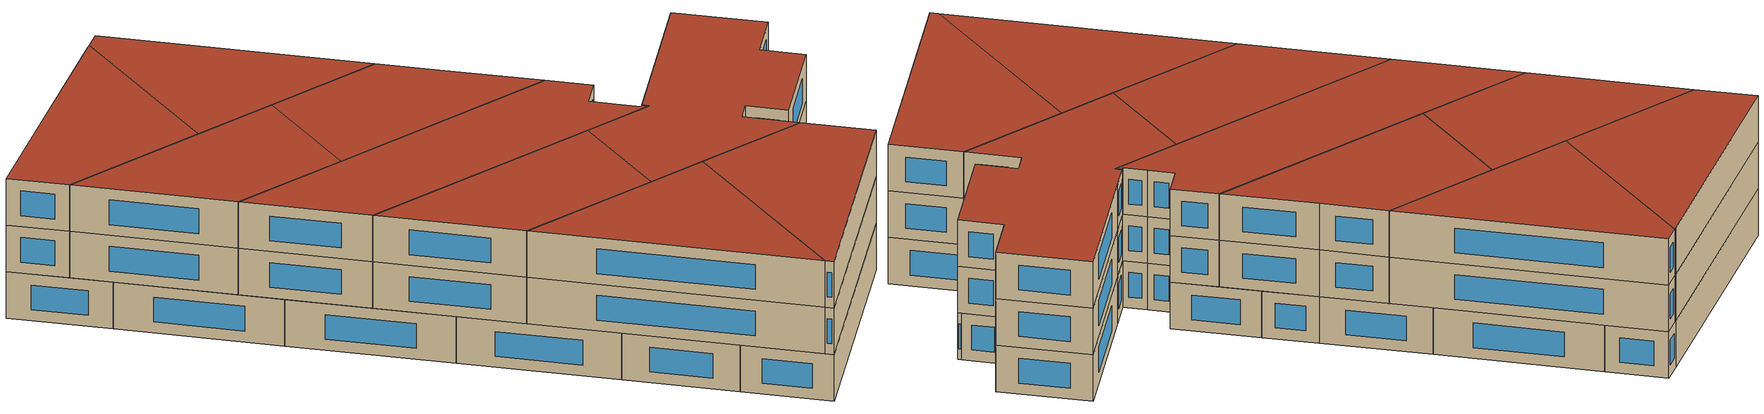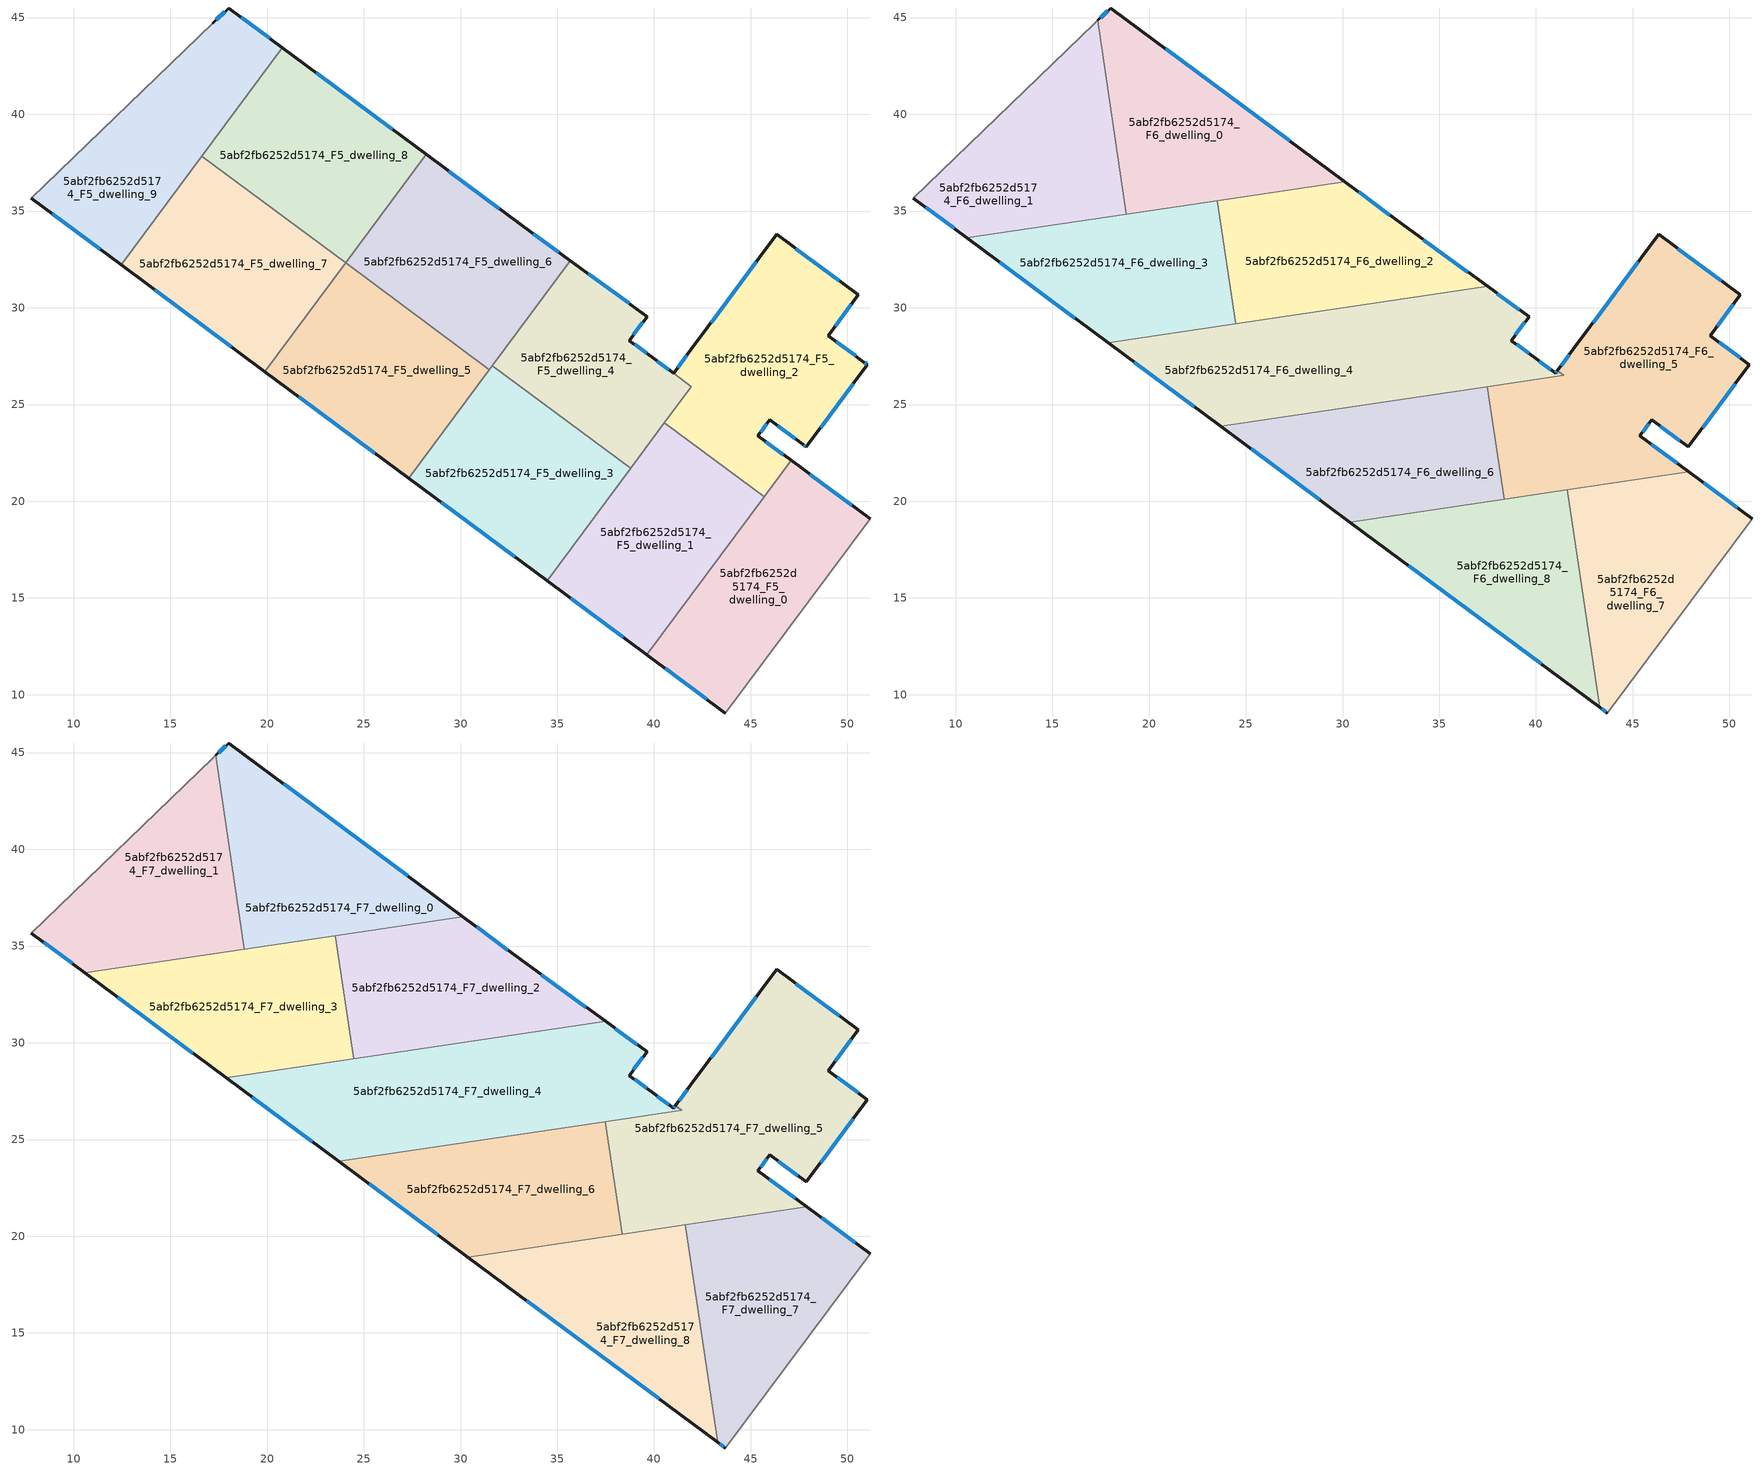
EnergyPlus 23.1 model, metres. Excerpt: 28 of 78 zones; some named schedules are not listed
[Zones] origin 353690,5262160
5abf2fb6252d5174_F5_dwelling_0
 floor to 5abf2fb6252d5174_F4_dwelling_0 (EU_floor_Construction): 51.18,19.09 43.68,9.06 39.63,12.07 47.08,22.11 z15
 wall outside (EU_wall_Construction): 39.63,12.07 43.68,9.06 / 51.18,19.09 47.08,22.11 z15:18
 wall adiabatic (EU_wall_Construction): 43.68,9.06 51.18,19.09 z15:18
 wall to 5abf2fb6252d5174_F5_dwelling_1 (EU_wall_Construction): 45.69,20.24 39.63,12.07 z15:18
 wall to 5abf2fb6252d5174_F5_dwelling_2 (EU_wall_Construction): 47.08,22.11 45.69,20.24 z15:18
 window (EU_Window_Construction): 40.58,11.36 42.73,9.76 / 50.22,19.8 48.04,21.4 z15.7:17.3
5abf2fb6252d5174_F5_dwelling_1
 floor to 5abf2fb6252d5174_F4_dwelling_1 (EU_floor_Construction): 45.69,20.24 39.63,12.07 34.48,15.88 40.54,24.05 z15
 wall outside (EU_wall_Construction): 34.48,15.88 39.63,12.07 z15:18
 wall to 5abf2fb6252d5174_F5_dwelling_2 (EU_wall_Construction): 45.69,20.24 40.54,24.05 z15:18
 wall to 5abf2fb6252d5174_F5_dwelling_3 (EU_wall_Construction): 38.8,21.7 34.48,15.88 z15:18
 wall to 5abf2fb6252d5174_F5_dwelling_4 (EU_wall_Construction): 40.54,24.05 38.8,21.7 z15:18
 window (EU_Window_Construction): 35.69,14.99 38.42,12.96 z15.7:17.3
5abf2fb6252d5174_F5_dwelling_2
 floor to 5abf2fb6252d5174_F4_dwelling_2 (EU_floor_Construction): 50.55,30.67 48.99,28.56 50.85,27.2 51.03,27.07 47.86,22.81 47.69,22.93 45.98,24.21 45.37,23.38 47.08,22.11 45.69,20.24 40.54,24.05 41.93,25.93 41.01,26.62 41.91,27.83 46.34,33.79 z15
 wall outside (EU_wall_Construction): 47.08,22.11 45.37,23.38 45.98,24.21 47.69,22.93 47.86,22.81 51.03,27.07 50.85,27.2 48.99,28.56 50.55,30.67 46.34,33.79 41.91,27.83 41.01,26.62 z15:18
 wall to 5abf2fb6252d5174_F5_dwelling_4 (EU_wall_Construction): 41.01,26.62 41.93,25.93 40.54,24.05 z15:18
 window (EU_Window_Construction): 41.7,27.54 41.22,26.9 / 45.3,32.39 42.95,29.23 / 49.56,31.4 47.33,33.06 / 49.36,29.06 50.19,30.17 / 50.42,27.52 49.43,28.24 / 50.99,27.1 50.89,27.17 / 48.61,23.81 50.29,26.07 / 47.73,22.9 47.82,22.84 / 46.38,23.91 47.29,23.23 / 45.51,23.58 45.84,24.02 / 46.68,22.41 45.77,23.08 z15.7:17.3
5abf2fb6252d5174_F5_dwelling_3
 floor to 5abf2fb6252d5174_F4_dwelling_3 (EU_floor_Construction): 38.8,21.71 34.48,15.88 27.32,21.19 31.64,27.02 z15
 wall outside (EU_wall_Construction): 27.32,21.19 34.48,15.88 z15:18
 wall to 5abf2fb6252d5174_F5_dwelling_4 (EU_wall_Construction): 38.8,21.71 31.64,27.02 z15:18
 wall to 5abf2fb6252d5174_F5_dwelling_5 (EU_wall_Construction): 31.48,26.81 27.32,21.19 z15:18
 wall to 5abf2fb6252d5174_F5_dwelling_6 (EU_wall_Construction): 31.64,27.02 31.48,26.81 z15:18
 window (EU_Window_Construction): 29,19.95 32.8,17.13 z15.7:17.3
5abf2fb6252d5174_F5_dwelling_4
 floor to 5abf2fb6252d5174_F4_dwelling_4 (EU_floor_Construction): 39.64,29.54 38.72,28.31 39.91,27.43 41.93,25.93 38.8,21.71 31.64,27.02 35.66,32.44 z15
 wall outside (EU_wall_Construction): 41.01,26.61 39.91,27.43 38.72,28.31 39.64,29.54 35.66,32.44 z15:18
 wall to 5abf2fb6252d5174_F5_dwelling_6 (EU_wall_Construction): 35.66,32.44 31.64,27.02 z15:18
 window (EU_Window_Construction): 38.71,30.22 36.6,31.76 / 38.94,28.6 39.43,29.25 / 39.64,27.64 39,28.1 / 40.75,26.81 40.17,27.24 z15.7:17.3
5abf2fb6252d5174_F5_dwelling_5
 floor to 5abf2fb6252d5174_F4_dwelling_5 (EU_floor_Construction): 31.48,26.81 27.32,21.19 19.89,26.7 24.06,32.32 z15
 wall outside (EU_wall_Construction): 19.89,26.7 27.32,21.19 z15:18
 wall to 5abf2fb6252d5174_F5_dwelling_6 (EU_wall_Construction): 31.48,26.81 24.06,32.32 z15:18
 wall to 5abf2fb6252d5174_F5_dwelling_7 (EU_wall_Construction): 24.06,32.31 19.89,26.7 z15:18
 window (EU_Window_Construction): 21.64,25.41 25.58,22.49 z15.7:17.3
5abf2fb6252d5174_F5_dwelling_6
 floor to 5abf2fb6252d5174_F4_dwelling_6 (EU_floor_Construction): 33.16,34.26 35.66,32.44 31.48,26.81 24.06,32.32 28.22,37.93 z15
 wall outside (EU_wall_Construction): 35.66,32.44 33.16,34.26 28.22,37.93 z15:18
 wall to 5abf2fb6252d5174_F5_dwelling_8 (EU_wall_Construction): 28.22,37.93 24.06,32.32 z15:18
 window (EU_Window_Construction): 32,35.12 29.38,37.07 / 35.07,32.87 33.75,33.83 z15.7:17.3
5abf2fb6252d5174_F5_dwelling_7
 floor to 5abf2fb6252d5174_F4_dwelling_7 (EU_floor_Construction): 24.06,32.31 19.89,26.7 12.47,32.21 16.63,37.82 z15
 wall outside (EU_wall_Construction): 12.47,32.21 19.89,26.7 z15:18
 wall to 5abf2fb6252d5174_F5_dwelling_8 (EU_wall_Construction): 24.06,32.31 16.63,37.82 z15:18
 wall to 5abf2fb6252d5174_F5_dwelling_9 (EU_wall_Construction): 16.63,37.82 12.47,32.21 z15:18
 window (EU_Window_Construction): 14.21,30.92 18.15,28 z15.7:17.3
5abf2fb6252d5174_F5_dwelling_8
 floor to 5abf2fb6252d5174_F4_dwelling_8 (EU_floor_Construction): 28.22,37.93 24.06,32.31 16.63,37.82 20.79,43.43 z15
 wall outside (EU_wall_Construction): 28.22,37.93 20.79,43.43 z15:18
 wall to 5abf2fb6252d5174_F5_dwelling_9 (EU_wall_Construction): 20.79,43.43 16.63,37.82 z15:18
 window (EU_Window_Construction): 26.47,39.22 22.53,42.14 z15.7:17.3
5abf2fb6252d5174_F5_dwelling_9
 floor to 5abf2fb6252d5174_F4_dwelling_9 (EU_floor_Construction): 20.79,43.43 12.47,32.21 7.81,35.66 17.19,44.7 18.02,45.49 z15
 wall outside (EU_wall_Construction): 20.79,43.43 18.02,45.49 17.19,44.7 / 7.81,35.66 12.47,32.21 z15:18
 wall adiabatic (EU_wall_Construction): 17.19,44.7 7.81,35.66 z15:18
 window (EU_Window_Construction): 20.14,43.92 18.67,45.01 / 8.91,34.85 11.37,33.02 / 17.82,45.31 17.38,44.89 z15.7:17.3
5abf2fb6252d5174_F6_dwelling_0
 floor to 5abf2fb6252d5174_F5_dwelling_8 (EU_floor_Construction): 28.22,37.93 26.81,36.03 20.34,35.07 18.6,36.36 18.09,39.8 20.79,43.43 z18
 floor to 5abf2fb6252d5174_F5_dwelling_6 (EU_floor_Construction): 30.12,36.52 26.81,36.03 28.22,37.93 z18
 floor to 5abf2fb6252d5174_F5_dwelling_9 (EU_floor_Construction): 20.79,43.43 18.09,39.8 17.34,44.85 18.02,45.49 z18
 floor to 5abf2fb6252d5174_F5_dwelling_7 (EU_floor_Construction): 20.34,35.07 18.83,34.84 18.6,36.36 z18
 wall outside (EU_wall_Construction): 30.12,36.52 18.02,45.49 17.34,44.85 z18:21
 wall to 5abf2fb6252d5174_F6_dwelling_1 (EU_wall_Construction): 17.34,44.85 18.83,34.84 z18:21
 wall to 5abf2fb6252d5174_F6_dwelling_2 (EU_wall_Construction): 23.54,35.54 30.12,36.52 z18:21
 wall to 5abf2fb6252d5174_F6_dwelling_3 (EU_wall_Construction): 18.83,34.84 23.54,35.54 z18:21
 window (EU_Window_Construction): 17.86,45.34 17.5,45 / 27.28,38.63 20.86,43.39 z18.7:20.3
5abf2fb6252d5174_F6_dwelling_1
 floor to 5abf2fb6252d5174_F5_dwelling_9 (EU_floor_Construction): 17.34,44.85 18.09,39.8 13.87,34.11 10.57,33.62 7.81,35.66 17.19,44.7 z18
 floor to 5abf2fb6252d5174_F5_dwelling_7 (EU_floor_Construction): 18.6,36.36 18.83,34.84 13.87,34.11 16.63,37.82 z18
 floor to 5abf2fb6252d5174_F5_dwelling_8 (EU_floor_Construction): 18.09,39.8 18.6,36.36 16.63,37.82 z18
 wall outside (EU_wall_Construction): 7.81,35.66 10.57,33.62 z18:21
 wall adiabatic (EU_wall_Construction): 17.34,44.85 17.19,44.7 7.81,35.66 z18:21
 wall to 5abf2fb6252d5174_F6_dwelling_3 (EU_wall_Construction): 10.57,33.62 18.83,34.84 z18:21
 window (EU_Window_Construction): 8.46,35.18 9.92,34.1 z18.7:20.3
5abf2fb6252d5174_F6_dwelling_2
 floor to 5abf2fb6252d5174_F5_dwelling_6 (EU_floor_Construction): 33.16,34.26 35.66,32.44 34.32,30.63 27.66,29.64 24.06,32.32 26.81,36.03 30.12,36.52 z18
 floor to 5abf2fb6252d5174_F5_dwelling_8 (EU_floor_Construction): 26.81,36.03 24.06,32.31 24.01,32.35 23.54,35.54 z18
 floor to 5abf2fb6252d5174_F5_dwelling_4 (EU_floor_Construction): 37.5,31.1 34.32,30.63 35.66,32.44 z18
 floor to 5abf2fb6252d5174_F5_dwelling_5 (EU_floor_Construction): 27.66,29.64 24.48,29.17 24.02,32.27 24.06,32.32 z18
 wall outside (EU_wall_Construction): 37.5,31.1 33.16,34.26 30.12,36.52 z18:21
 wall to 5abf2fb6252d5174_F6_dwelling_3 (EU_wall_Construction): 23.54,35.54 24.48,29.17 z18:21
 wall to 5abf2fb6252d5174_F6_dwelling_4 (EU_wall_Construction): 24.48,29.17 37.5,31.1 z18:21
 window (EU_Window_Construction): 32.45,34.79 30.83,35.99 / 36.48,31.84 34.18,33.52 z18.7:20.3
5abf2fb6252d5174_F6_dwelling_3
 floor to 5abf2fb6252d5174_F5_dwelling_7 (EU_floor_Construction): 24.01,32.35 24.02,32.27 21.39,28.71 17.88,28.2 12.47,32.21 13.87,34.11 20.34,35.07 z18
 floor to 5abf2fb6252d5174_F5_dwelling_5 (EU_floor_Construction): 24.02,32.27 24.48,29.17 21.39,28.71 z18
 floor to 5abf2fb6252d5174_F5_dwelling_9 (EU_floor_Construction): 13.87,34.11 12.47,32.21 10.57,33.62 z18
 floor to 5abf2fb6252d5174_F5_dwelling_8 (EU_floor_Construction): 23.54,35.54 24.01,32.35 20.34,35.07 z18
 wall outside (EU_wall_Construction): 10.57,33.62 17.88,28.2 z18:21
 wall to 5abf2fb6252d5174_F6_dwelling_4 (EU_wall_Construction): 17.88,28.2 24.48,29.17 z18:21
 window (EU_Window_Construction): 12.29,32.35 16.16,29.47 z18.7:20.3
5abf2fb6252d5174_F6_dwelling_4
 floor to 5abf2fb6252d5174_F5_dwelling_4 (EU_floor_Construction): 39.64,29.54 38.72,28.31 39.91,27.43 41.2,26.47 33.84,25.38 31.64,27.02 34.32,30.63 37.5,31.1 z18
 floor to 5abf2fb6252d5174_F5_dwelling_5 (EU_floor_Construction): 31.48,26.81 30,24.81 23.7,23.88 19.89,26.7 21.39,28.71 27.66,29.64 z18
 floor to 5abf2fb6252d5174_F5_dwelling_2 (EU_floor_Construction): 41.26,26.63 41.43,26.5 41.2,26.47 41.01,26.62 41.1,26.74 41.22,26.66 41.2,26.62 z18
 floor to 5abf2fb6252d5174_F5_dwelling_6 (EU_floor_Construction): 34.32,30.63 31.48,26.81 27.66,29.64 z18
 floor to 5abf2fb6252d5174_F5_dwelling_3 (EU_floor_Construction): 33.84,25.38 30,24.81 31.64,27.02 z18
 floor to 5abf2fb6252d5174_F5_dwelling_7 (EU_floor_Construction): 21.39,28.71 19.89,26.7 17.88,28.2 z18
 wall outside (EU_wall_Construction): 17.88,28.2 23.7,23.88 / 41.01,26.62 39.91,27.43 38.72,28.31 39.64,29.54 37.5,31.1 / 41.01,26.62 41.1,26.74 z18:21
 wall to 5abf2fb6252d5174_F6_dwelling_5 (EU_wall_Construction): 37.48,25.92 41.43,26.5 41.26,26.63 41.2,26.62 41.22,26.66 41.1,26.74 z18:21
 wall to 5abf2fb6252d5174_F6_dwelling_6 (EU_wall_Construction): 23.7,23.88 37.49,25.92 z18:21
 window (EU_Window_Construction): 19.25,27.18 22.34,24.89 / 39.14,29.91 38,30.74 / 38.94,28.6 39.43,29.25 / 39.64,27.64 39,28.1 / 40.75,26.81 40.17,27.24 / 41.03,26.65 41.08,26.71 z18.7:20.3
5abf2fb6252d5174_F6_dwelling_5
 floor to 5abf2fb6252d5174_F5_dwelling_2 (EU_floor_Construction): 50.55,30.67 48.99,28.56 51.03,27.07 47.86,22.81 45.98,24.21 45.37,23.38 47.08,22.11 46.49,21.31 44.61,21.03 40.54,24.05 41.93,25.93 41.2,26.47 41.43,26.5 41.26,26.63 41.2,26.62 41.22,26.66 41.1,26.74 41.91,27.83 46.34,33.79 z18
 floor to 5abf2fb6252d5174_F5_dwelling_0 (EU_floor_Construction): 47.89,21.52 46.49,21.31 47.08,22.11 z18
 floor to 5abf2fb6252d5174_F5_dwelling_4 (EU_floor_Construction): 41.93,25.93 38.8,21.71 38.02,22.28 37.49,25.92 41.2,26.47 z18
 floor to 5abf2fb6252d5174_F5_dwelling_3 (EU_floor_Construction): 38.8,21.71 38.22,20.93 38.02,22.28 z18
 floor to 5abf2fb6252d5174_F5_dwelling_1 (EU_floor_Construction): 44.61,21.03 38.35,20.11 38.22,20.93 40.54,24.05 z18
 wall outside (EU_wall_Construction): 47.89,21.52 45.37,23.38 45.98,24.21 47.86,22.81 51.03,27.07 48.99,28.56 50.55,30.67 46.34,33.79 41.91,27.83 41.1,26.74 z18:21
 wall to 5abf2fb6252d5174_F6_dwelling_6 (EU_wall_Construction): 37.48,25.92 38.35,20.11 z18:21
 wall to 5abf2fb6252d5174_F6_dwelling_7 (EU_wall_Construction): 41.63,20.59 47.89,21.52 z18:21
 wall to 5abf2fb6252d5174_F6_dwelling_8 (EU_wall_Construction): 38.35,20.11 41.63,20.59 z18:21
 window (EU_Window_Construction): 45.51,23.58 45.84,24.02 / 47.3,21.96 45.96,22.94 / 41.72,27.57 41.29,27 / 45.3,32.39 42.95,29.23 / 49.56,31.4 47.33,33.06 / 49.36,29.06 50.19,30.17 / 50.55,27.42 49.47,28.21 / 48.61,23.81 50.29,26.07 / 46.43,23.88 47.42,23.14 z18.7:20.3
5abf2fb6252d5174_F6_dwelling_6
 floor to 5abf2fb6252d5174_F5_dwelling_3 (EU_floor_Construction): 38.02,22.28 38.22,20.93 37.52,19.98 30.38,18.92 27.32,21.19 30,24.81 33.84,25.38 z18
 floor to 5abf2fb6252d5174_F5_dwelling_1 (EU_floor_Construction): 38.22,20.93 38.35,20.11 37.52,19.98 z18
 floor to 5abf2fb6252d5174_F5_dwelling_5 (EU_floor_Construction): 30,24.81 27.32,21.19 23.7,23.88 z18
 floor to 5abf2fb6252d5174_F5_dwelling_4 (EU_floor_Construction): 37.49,25.92 38.02,22.28 33.84,25.38 z18
 wall outside (EU_wall_Construction): 23.7,23.88 30.38,18.92 z18:21
 wall to 5abf2fb6252d5174_F6_dwelling_8 (EU_wall_Construction): 30.38,18.92 38.35,20.11 z18:21
 window (EU_Window_Construction): 25.27,22.71 28.81,20.09 z18.7:20.3
5abf2fb6252d5174_F6_dwelling_7
 floor to 5abf2fb6252d5174_F5_dwelling_0 (EU_floor_Construction): 51.18,19.09 43.68,9.06 43.29,9.35 42.35,15.73 46.49,21.31 47.89,21.52 z18
 floor to 5abf2fb6252d5174_F5_dwelling_2 (EU_floor_Construction): 46.49,21.31 45.69,20.24 44.61,21.03 z18
 floor to 5abf2fb6252d5174_F5_dwelling_1 (EU_floor_Construction): 45.69,20.24 42.35,15.73 41.63,20.59 44.61,21.03 z18
 wall outside (EU_wall_Construction): 43.29,9.34 43.68,9.06 / 51.18,19.09 47.89,21.52 z18:21
 wall to 5abf2fb6252d5174_F6_dwelling_8 (EU_wall_Construction): 41.63,20.59 43.29,9.34 z18:21
 wall adiabatic (EU_wall_Construction): 43.68,9.06 51.18,19.09 z18:21
 window (EU_Window_Construction): 43.39,9.28 43.59,9.12 / 50.4,19.66 48.66,20.95 z18.7:20.3
5abf2fb6252d5174_F6_dwelling_8
 floor to 5abf2fb6252d5174_F5_dwelling_1 (EU_floor_Construction): 41.63,20.59 42.35,15.73 39.63,12.07 34.48,15.88 37.52,19.98 z18
 floor to 5abf2fb6252d5174_F5_dwelling_0 (EU_floor_Construction): 42.35,15.73 43.29,9.35 39.63,12.07 z18
 floor to 5abf2fb6252d5174_F5_dwelling_3 (EU_floor_Construction): 37.52,19.98 34.48,15.88 30.38,18.92 z18
 wall outside (EU_wall_Construction): 30.38,18.92 43.29,9.34 z18:21
 window (EU_Window_Construction): 33.41,16.67 40.26,11.59 z18.7:20.3
5abf2fb6252d5174_F7_dwelling_0
 floor to 5abf2fb6252d5174_F6_dwelling_0 (EU_floor_Construction): 30.12,36.52 18.83,34.84 17.34,44.85 18.02,45.49 z21
 wall outside (EU_wall_Construction): 30.12,36.52 18.02,45.49 17.34,44.85 z21:24
 wall to 5abf2fb6252d5174_F7_dwelling_1 (EU_wall_Construction): 17.34,44.85 18.83,34.84 z21:24
 wall to 5abf2fb6252d5174_F7_dwelling_2 (EU_wall_Construction): 23.54,35.54 30.12,36.52 z21:24
 wall to 5abf2fb6252d5174_F7_dwelling_3 (EU_wall_Construction): 18.83,34.84 23.54,35.54 z21:24
 window (EU_Window_Construction): 17.86,45.34 17.5,45 / 27.28,38.63 20.86,43.39 z21.7:23.3
 roof outside (EU_roof_Construction): 30.12,36.52 18.02,45.49 17.34,44.85 18.83,34.84 z24
5abf2fb6252d5174_F7_dwelling_1
 floor to 5abf2fb6252d5174_F6_dwelling_1 (EU_floor_Construction): 17.34,44.85 18.83,34.84 10.57,33.62 7.81,35.66 17.19,44.7 z21
 wall outside (EU_wall_Construction): 7.81,35.66 10.57,33.62 z21:24
 wall adiabatic (EU_wall_Construction): 17.34,44.85 17.19,44.7 7.81,35.66 z21:24
 wall to 5abf2fb6252d5174_F7_dwelling_3 (EU_wall_Construction): 10.57,33.62 18.83,34.84 z21:24
 window (EU_Window_Construction): 8.46,35.18 9.92,34.1 z21.7:23.3
 roof outside (EU_roof_Construction): 18.83,34.84 17.34,44.85 17.19,44.7 7.81,35.66 10.57,33.62 z24
5abf2fb6252d5174_F7_dwelling_2
 floor to 5abf2fb6252d5174_F6_dwelling_2 (EU_floor_Construction): 33.16,34.26 37.5,31.1 24.48,29.17 23.54,35.54 30.12,36.52 z21
 wall outside (EU_wall_Construction): 37.5,31.1 33.16,34.26 30.12,36.52 z21:24
 wall to 5abf2fb6252d5174_F7_dwelling_3 (EU_wall_Construction): 23.54,35.54 24.48,29.17 z21:24
 wall to 5abf2fb6252d5174_F7_dwelling_4 (EU_wall_Construction): 24.48,29.17 37.5,31.1 z21:24
 window (EU_Window_Construction): 32.45,34.79 30.83,35.99 / 36.48,31.84 34.18,33.52 z21.7:23.3
 roof outside (EU_roof_Construction): 37.5,31.1 33.16,34.26 30.12,36.52 23.54,35.54 24.48,29.17 z24
5abf2fb6252d5174_F7_dwelling_3
 floor to 5abf2fb6252d5174_F6_dwelling_3 (EU_floor_Construction): 23.54,35.54 24.48,29.17 17.88,28.2 10.57,33.62 z21
 wall outside (EU_wall_Construction): 10.57,33.62 17.88,28.2 z21:24
 wall to 5abf2fb6252d5174_F7_dwelling_4 (EU_wall_Construction): 17.88,28.2 24.48,29.17 z21:24
 window (EU_Window_Construction): 12.29,32.35 16.16,29.47 z21.7:23.3
 roof outside (EU_roof_Construction): 24.48,29.17 23.54,35.54 10.57,33.62 17.88,28.2 z24
5abf2fb6252d5174_F7_dwelling_4
 floor to 5abf2fb6252d5174_F6_dwelling_4 (EU_floor_Construction): 39.64,29.54 38.72,28.31 39.91,27.43 41.01,26.62 41.1,26.74 41.22,26.66 41.2,26.62 41.26,26.63 41.43,26.5 23.7,23.88 17.88,28.2 37.5,31.1 z21
 wall outside (EU_wall_Construction): 17.88,28.2 23.7,23.88 / 41.1,26.74 41.01,26.62 39.91,27.43 38.72,28.31 39.64,29.54 37.5,31.1 z21:24
 wall to 5abf2fb6252d5174_F7_dwelling_5 (EU_wall_Construction): 37.48,25.92 41.43,26.5 41.26,26.63 41.2,26.62 41.22,26.66 41.1,26.74 z21:24
 wall to 5abf2fb6252d5174_F7_dwelling_6 (EU_wall_Construction): 23.7,23.88 37.49,25.92 z21:24
 window (EU_Window_Construction): 19.25,27.18 22.34,24.89 / 39.14,29.91 38,30.74 / 38.94,28.6 39.43,29.25 / 39.64,27.64 39,28.1 / 40.75,26.81 40.17,27.24 / 41.08,26.71 41.03,26.65 z21.7:23.3
 roof outside (EU_roof_Construction): 41.43,26.5 41.26,26.63 41.2,26.62 41.22,26.66 41.1,26.74 41.01,26.62 39.91,27.43 38.72,28.31 39.64,29.54 37.5,31.1 17.88,28.2 23.7,23.88 z24
5abf2fb6252d5174_F7_dwelling_5
 floor to 5abf2fb6252d5174_F6_dwelling_5 (EU_floor_Construction): 50.55,30.67 48.99,28.56 51.03,27.07 47.86,22.81 45.98,24.21 45.37,23.38 47.89,21.52 38.35,20.11 37.48,25.92 41.43,26.5 41.26,26.63 41.2,26.62 41.22,26.66 41.1,26.74 41.91,27.83 46.34,33.79 z21
 wall outside (EU_wall_Construction): 47.89,21.52 45.37,23.38 45.98,24.21 47.86,22.81 51.03,27.07 48.99,28.56 50.55,30.67 46.34,33.79 41.91,27.83 41.1,26.74 z21:24
 wall to 5abf2fb6252d5174_F7_dwelling_6 (EU_wall_Construction): 37.48,25.92 38.35,20.11 z21:24
 wall to 5abf2fb6252d5174_F7_dwelling_7 (EU_wall_Construction): 41.63,20.59 47.89,21.52 z21:24
 wall to 5abf2fb6252d5174_F7_dwelling_8 (EU_wall_Construction): 38.35,20.11 41.63,20.59 z21:24
 window (EU_Window_Construction): 45.51,23.58 45.84,24.02 / 47.3,21.96 45.96,22.94 / 41.72,27.57 41.29,27 / 45.3,32.39 42.95,29.23 / 49.56,31.4 47.33,33.06 / 49.36,29.06 50.19,30.17 / 50.55,27.42 49.47,28.21 / 48.61,23.81 50.29,26.07 / 46.43,23.88 47.42,23.14 z21.7:23.3
 roof outside (EU_roof_Construction): 47.89,21.52 45.37,23.38 45.98,24.21 47.86,22.81 51.03,27.07 48.99,28.56 50.55,30.67 46.34,33.79 41.91,27.83 41.1,26.74 41.22,26.66 41.2,26.62 41.26,26.63 41.43,26.5 37.48,25.92 38.35,20.11 z24
5abf2fb6252d5174_F7_dwelling_6
 floor to 5abf2fb6252d5174_F6_dwelling_6 (EU_floor_Construction): 37.48,25.92 38.35,20.11 30.38,18.92 23.7,23.88 z21
 wall outside (EU_wall_Construction): 23.7,23.88 30.38,18.92 z21:24
 wall to 5abf2fb6252d5174_F7_dwelling_8 (EU_wall_Construction): 30.38,18.92 38.35,20.11 z21:24
 window (EU_Window_Construction): 25.27,22.71 28.81,20.09 z21.7:23.3
 roof outside (EU_roof_Construction): 38.35,20.11 37.48,25.92 23.7,23.88 30.38,18.92 z24
5abf2fb6252d5174_F7_dwelling_7
 floor to 5abf2fb6252d5174_F6_dwelling_7 (EU_floor_Construction): 51.18,19.09 43.68,9.06 43.29,9.34 41.63,20.59 47.89,21.52 z21
 wall outside (EU_wall_Construction): 43.29,9.34 43.68,9.06 / 51.18,19.09 47.89,21.52 z21:24
 wall to 5abf2fb6252d5174_F7_dwelling_8 (EU_wall_Construction): 41.63,20.59 43.29,9.34 z21:24
 wall adiabatic (EU_wall_Construction): 43.68,9.06 51.18,19.09 z21:24
 window (EU_Window_Construction): 43.39,9.28 43.59,9.12 / 50.4,19.66 48.66,20.95 z21.7:23.3
 roof outside (EU_roof_Construction): 43.68,9.06 51.18,19.09 47.89,21.52 41.63,20.59 43.29,9.34 z24
5abf2fb6252d5174_F7_dwelling_8
 floor to 5abf2fb6252d5174_F6_dwelling_8 (EU_floor_Construction): 41.63,20.59 43.29,9.34 30.38,18.92 z21
 wall outside (EU_wall_Construction): 30.38,18.92 43.29,9.34 z21:24
 window (EU_Window_Construction): 33.41,16.67 40.26,11.59 z21.7:23.3
 roof outside (EU_roof_Construction): 43.29,9.34 41.63,20.59 30.38,18.92 z24
[Building]
EU S2 Campaign: North Axis=0; Terrain=City; Solar Distribution=FullExterior
[Site:Location]
Budapest.Ferenc.Liszt.Intl.AP: Latitude=47.437; Longitude=19.256; Time Zone=1; Elevation=185
[SizingPeriod:WeatherFileDays]
AnnualSizingPeriod: Begin Month=1; Begin Day of Month=1; End Month=12; End Day of Month=31; Day of Week for Start Day=Monday; Use Weather File Daylight Saving Period=No; Use Weather File Rain and Snow Indicators=No
[MATERIAL]
EU_InternalMass_Material: Roughness=MediumRough; Thickness=0.1; Conductivity=1; Density=1800; Specific Heat=900; Thermal Absorptance=0.9; Solar Absorptance=0.7; Visible Absorptance=0.7
[MATERIAL:NOMASS] Roughness=MediumRough; Thermal Absorptance=0.9; Solar Absorptance=0.7; Visible Absorptance=0.7
Name | Thermal Resistance
EU_wall_NoMass | 0.832559
EU_roof_NoMass | 1.39638
EU_floor_NoMass | 0.872794
[WINDOWMATERIAL:SIMPLEGLAZINGSYSTEM]
EU_Window_SimpleGlazing: UFactor=2.79869; Solar Heat Gain Coefficient=0.75; Visible Transmittance=0.75
[CONSTRUCTION]
EU_wall_Construction: EU_wall_NoMass
EU_roof_Construction: EU_roof_NoMass
EU_floor_Construction: EU_floor_NoMass
EU_Window_Construction: EU_Window_SimpleGlazing
EU_InternalMass_Construction: EU_InternalMass_Material
[ZONE] Type=1; Multiplier=1; Ceiling Height=autocalculate; Floor Area=autocalculate; Part of Total Floor Area=Yes
Name | Volume
5abf2fb6252d5174_F5_dwelling_0 | 190.414
5abf2fb6252d5174_F6_dwelling_0; 5abf2fb6252d5174_F7_dwelling_0; 5abf2fb6252d5174_F5_dwelling_7 | 193.867
5abf2fb6252d5174_F5_dwelling_1 | 195.6
5abf2fb6252d5174_F6_dwelling_1; 5abf2fb6252d5174_F7_dwelling_1 | 193.892
5abf2fb6252d5174_F5_dwelling_2 | 226.378
5abf2fb6252d5174_F6_dwelling_2; 5abf2fb6252d5174_F7_dwelling_2 | 191.084
5abf2fb6252d5174_F5_dwelling_3 | 193.872
5abf2fb6252d5174_F6_dwelling_3; 5abf2fb6252d5174_F7_dwelling_3 | 191.082
5abf2fb6252d5174_F5_dwelling_4 | 163.081
5abf2fb6252d5174_F6_dwelling_4; 5abf2fb6252d5174_F7_dwelling_4 | 287.785
5abf2fb6252d5174_F5_dwelling_5 | 193.875
5abf2fb6252d5174_F6_dwelling_5; 5abf2fb6252d5174_F7_dwelling_5 | 299.436
5abf2fb6252d5174_F5_dwelling_6 | 193.869
5abf2fb6252d5174_F6_dwelling_6; 5abf2fb6252d5174_F7_dwelling_6 | 193.847
5abf2fb6252d5174_F6_dwelling_7; 5abf2fb6252d5174_F7_dwelling_7 | 193.865
5abf2fb6252d5174_F5_dwelling_8 | 193.855
5abf2fb6252d5174_F6_dwelling_8; 5abf2fb6252d5174_F7_dwelling_8 | 193.877
5abf2fb6252d5174_F5_dwelling_9 | 193.87
[INTERNALMASS] Construction=EU_InternalMass_Construction
Name | Zone or ZoneList | Surface Area
5abf2fb6252d5174_F5_dwelling_0_EU_InternalMass | 5abf2fb6252d5174_F5_dwelling_0 | 63.4713
5abf2fb6252d5174_F5_dwelling_1_EU_InternalMass | 5abf2fb6252d5174_F5_dwelling_1 | 65.2006
5abf2fb6252d5174_F5_dwelling_2_EU_InternalMass | 5abf2fb6252d5174_F5_dwelling_2 | 75.4617
5abf2fb6252d5174_F5_dwelling_3_EU_InternalMass | 5abf2fb6252d5174_F5_dwelling_3 | 64.6231
5abf2fb6252d5174_F5_dwelling_4_EU_InternalMass | 5abf2fb6252d5174_F5_dwelling_4 | 54.3606
5abf2fb6252d5174_F5_dwelling_5_EU_InternalMass | 5abf2fb6252d5174_F5_dwelling_5 | 64.6221
5abf2fb6252d5174_F5_dwelling_6_EU_InternalMass | 5abf2fb6252d5174_F5_dwelling_6 | 64.6232
5abf2fb6252d5174_F5_dwelling_7_EU_InternalMass | 5abf2fb6252d5174_F5_dwelling_7 | 64.6192
5abf2fb6252d5174_F5_dwelling_8_EU_InternalMass | 5abf2fb6252d5174_F5_dwelling_8 | 64.6216
5abf2fb6252d5174_F5_dwelling_9_EU_InternalMass | 5abf2fb6252d5174_F5_dwelling_9 | 64.6235
5abf2fb6252d5174_F6_dwelling_0_EU_InternalMass | 5abf2fb6252d5174_F6_dwelling_0 | 64.6225
5abf2fb6252d5174_F6_dwelling_1_EU_InternalMass | 5abf2fb6252d5174_F6_dwelling_1 | 64.6306
5abf2fb6252d5174_F6_dwelling_2_EU_InternalMass | 5abf2fb6252d5174_F6_dwelling_2 | 63.6946
5abf2fb6252d5174_F6_dwelling_3_EU_InternalMass | 5abf2fb6252d5174_F6_dwelling_3 | 63.6939
5abf2fb6252d5174_F6_dwelling_4_EU_InternalMass | 5abf2fb6252d5174_F6_dwelling_4 | 95.9281
5abf2fb6252d5174_F6_dwelling_5_EU_InternalMass | 5abf2fb6252d5174_F6_dwelling_5 | 99.8135
5abf2fb6252d5174_F6_dwelling_6_EU_InternalMass | 5abf2fb6252d5174_F6_dwelling_6 | 64.6158
5abf2fb6252d5174_F6_dwelling_7_EU_InternalMass | 5abf2fb6252d5174_F6_dwelling_7 | 64.6215
5abf2fb6252d5174_F6_dwelling_8_EU_InternalMass | 5abf2fb6252d5174_F6_dwelling_8 | 64.6257
5abf2fb6252d5174_F7_dwelling_0_EU_InternalMass | 5abf2fb6252d5174_F7_dwelling_0 | 64.6225
5abf2fb6252d5174_F7_dwelling_1_EU_InternalMass | 5abf2fb6252d5174_F7_dwelling_1 | 64.6306
5abf2fb6252d5174_F7_dwelling_2_EU_InternalMass | 5abf2fb6252d5174_F7_dwelling_2 | 63.6946
5abf2fb6252d5174_F7_dwelling_3_EU_InternalMass | 5abf2fb6252d5174_F7_dwelling_3 | 63.6939
5abf2fb6252d5174_F7_dwelling_4_EU_InternalMass | 5abf2fb6252d5174_F7_dwelling_4 | 95.9281
5abf2fb6252d5174_F7_dwelling_5_EU_InternalMass | 5abf2fb6252d5174_F7_dwelling_5 | 99.8135
5abf2fb6252d5174_F7_dwelling_6_EU_InternalMass | 5abf2fb6252d5174_F7_dwelling_6 | 64.6158
5abf2fb6252d5174_F7_dwelling_7_EU_InternalMass | 5abf2fb6252d5174_F7_dwelling_7 | 64.6215
5abf2fb6252d5174_F7_dwelling_8_EU_InternalMass | 5abf2fb6252d5174_F7_dwelling_8 | 64.6257
[OTHEREQUIPMENT] Fuel Type=Electricity; Design Level Calculation Method=Watts/Area; Power per Zone Floor Area=1; Fraction Latent=0; Fraction Radiant=0; Fraction Lost=0; Carbon Dioxide Generation Rate=0; EndUse Subcategory=EU_Step8_InternalGains
Name | Zone or ZoneList or Space or SpaceList | Schedule
EU_Step8_InternalGain_5abf2fb6252d5174_F5_dwelling_0_f000 | 5abf2fb6252d5174_F5_dwelling_0 | EU_Step8_GainSchedule_5abf2fb6252d5174_F5_dwelling_0_f000
EU_Step8_InternalGain_5abf2fb6252d5174_F5_dwelling_1_f000 | 5abf2fb6252d5174_F5_dwelling_1 | EU_Step8_GainSchedule_5abf2fb6252d5174_F5_dwelling_1_f000
EU_Step8_InternalGain_5abf2fb6252d5174_F5_dwelling_2_f000 | 5abf2fb6252d5174_F5_dwelling_2 | EU_Step8_GainSchedule_5abf2fb6252d5174_F5_dwelling_2_f000
EU_Step8_InternalGain_5abf2fb6252d5174_F5_dwelling_3_f000 | 5abf2fb6252d5174_F5_dwelling_3 | EU_Step8_GainSchedule_5abf2fb6252d5174_F5_dwelling_3_f000
EU_Step8_InternalGain_5abf2fb6252d5174_F5_dwelling_4_f000 | 5abf2fb6252d5174_F5_dwelling_4 | EU_Step8_GainSchedule_5abf2fb6252d5174_F5_dwelling_4_f000
EU_Step8_InternalGain_5abf2fb6252d5174_F5_dwelling_5_f000 | 5abf2fb6252d5174_F5_dwelling_5 | EU_Step8_GainSchedule_5abf2fb6252d5174_F5_dwelling_5_f000
EU_Step8_InternalGain_5abf2fb6252d5174_F5_dwelling_6_f000 | 5abf2fb6252d5174_F5_dwelling_6 | EU_Step8_GainSchedule_5abf2fb6252d5174_F5_dwelling_6_f000
EU_Step8_InternalGain_5abf2fb6252d5174_F5_dwelling_7_f000 | 5abf2fb6252d5174_F5_dwelling_7 | EU_Step8_GainSchedule_5abf2fb6252d5174_F5_dwelling_7_f000
EU_Step8_InternalGain_5abf2fb6252d5174_F5_dwelling_8_f000 | 5abf2fb6252d5174_F5_dwelling_8 | EU_Step8_GainSchedule_5abf2fb6252d5174_F5_dwelling_8_f000
EU_Step8_InternalGain_5abf2fb6252d5174_F5_dwelling_9_f000 | 5abf2fb6252d5174_F5_dwelling_9 | EU_Step8_GainSchedule_5abf2fb6252d5174_F5_dwelling_9_f000
EU_Step8_InternalGain_5abf2fb6252d5174_F6_dwelling_0_f000 | 5abf2fb6252d5174_F6_dwelling_0 | EU_Step8_GainSchedule_5abf2fb6252d5174_F6_dwelling_0_f000
EU_Step8_InternalGain_5abf2fb6252d5174_F6_dwelling_1_f000 | 5abf2fb6252d5174_F6_dwelling_1 | EU_Step8_GainSchedule_5abf2fb6252d5174_F6_dwelling_1_f000
EU_Step8_InternalGain_5abf2fb6252d5174_F6_dwelling_2_f000 | 5abf2fb6252d5174_F6_dwelling_2 | EU_Step8_GainSchedule_5abf2fb6252d5174_F6_dwelling_2_f000
EU_Step8_InternalGain_5abf2fb6252d5174_F6_dwelling_3_f000 | 5abf2fb6252d5174_F6_dwelling_3 | EU_Step8_GainSchedule_5abf2fb6252d5174_F6_dwelling_3_f000
EU_Step8_InternalGain_5abf2fb6252d5174_F6_dwelling_4_f000 | 5abf2fb6252d5174_F6_dwelling_4 | EU_Step8_GainSchedule_5abf2fb6252d5174_F6_dwelling_4_f000
EU_Step8_InternalGain_5abf2fb6252d5174_F6_dwelling_5_f000 | 5abf2fb6252d5174_F6_dwelling_5 | EU_Step8_GainSchedule_5abf2fb6252d5174_F6_dwelling_5_f000
EU_Step8_InternalGain_5abf2fb6252d5174_F6_dwelling_6_f000 | 5abf2fb6252d5174_F6_dwelling_6 | EU_Step8_GainSchedule_5abf2fb6252d5174_F6_dwelling_6_f000
EU_Step8_InternalGain_5abf2fb6252d5174_F6_dwelling_7_f000 | 5abf2fb6252d5174_F6_dwelling_7 | EU_Step8_GainSchedule_5abf2fb6252d5174_F6_dwelling_7_f000
EU_Step8_InternalGain_5abf2fb6252d5174_F6_dwelling_8_f000 | 5abf2fb6252d5174_F6_dwelling_8 | EU_Step8_GainSchedule_5abf2fb6252d5174_F6_dwelling_8_f000
EU_Step8_InternalGain_5abf2fb6252d5174_F7_dwelling_0_f000 | 5abf2fb6252d5174_F7_dwelling_0 | EU_Step8_GainSchedule_5abf2fb6252d5174_F7_dwelling_0_f000
EU_Step8_InternalGain_5abf2fb6252d5174_F7_dwelling_1_f000 | 5abf2fb6252d5174_F7_dwelling_1 | EU_Step8_GainSchedule_5abf2fb6252d5174_F7_dwelling_1_f000
EU_Step8_InternalGain_5abf2fb6252d5174_F7_dwelling_2_f000 | 5abf2fb6252d5174_F7_dwelling_2 | EU_Step8_GainSchedule_5abf2fb6252d5174_F7_dwelling_2_f000
EU_Step8_InternalGain_5abf2fb6252d5174_F7_dwelling_3_f000 | 5abf2fb6252d5174_F7_dwelling_3 | EU_Step8_GainSchedule_5abf2fb6252d5174_F7_dwelling_3_f000
EU_Step8_InternalGain_5abf2fb6252d5174_F7_dwelling_4_f000 | 5abf2fb6252d5174_F7_dwelling_4 | EU_Step8_GainSchedule_5abf2fb6252d5174_F7_dwelling_4_f000
EU_Step8_InternalGain_5abf2fb6252d5174_F7_dwelling_5_f000 | 5abf2fb6252d5174_F7_dwelling_5 | EU_Step8_GainSchedule_5abf2fb6252d5174_F7_dwelling_5_f000
EU_Step8_InternalGain_5abf2fb6252d5174_F7_dwelling_6_f000 | 5abf2fb6252d5174_F7_dwelling_6 | EU_Step8_GainSchedule_5abf2fb6252d5174_F7_dwelling_6_f000
EU_Step8_InternalGain_5abf2fb6252d5174_F7_dwelling_7_f000 | 5abf2fb6252d5174_F7_dwelling_7 | EU_Step8_GainSchedule_5abf2fb6252d5174_F7_dwelling_7_f000
EU_Step8_InternalGain_5abf2fb6252d5174_F7_dwelling_8_f000 | 5abf2fb6252d5174_F7_dwelling_8 | EU_Step8_GainSchedule_5abf2fb6252d5174_F7_dwelling_8_f000
[ZONEVENTILATION:DESIGNFLOWRATE] Schedule=EU_AlwaysOn; Design Flow Rate Calculation Method=AirChanges/Hour; Air Changes per Hour=0.475469; Ventilation Type=Natural; Fan Pressure Rise=0; Fan Total Efficiency=1; Constant Term Coefficient=1; Temperature Term Coefficient=0; Velocity Term Coefficient=0; Velocity Squared Term Coefficient=0; Minimum Indoor Temperature=-100; Maximum Indoor Temperature=100; Delta Temperature=-100; Minimum Outdoor Temperature=-100; Maximum Outdoor Temperature=100; Maximum Wind Speed=40
Name | Zone or ZoneList or Space or SpaceList
EU_ConstantAir_5abf2fb6252d5174_F5_dwelling_0 | 5abf2fb6252d5174_F5_dwelling_0
EU_ConstantAir_5abf2fb6252d5174_F5_dwelling_1 | 5abf2fb6252d5174_F5_dwelling_1
EU_ConstantAir_5abf2fb6252d5174_F5_dwelling_2 | 5abf2fb6252d5174_F5_dwelling_2
EU_ConstantAir_5abf2fb6252d5174_F5_dwelling_3 | 5abf2fb6252d5174_F5_dwelling_3
EU_ConstantAir_5abf2fb6252d5174_F5_dwelling_4 | 5abf2fb6252d5174_F5_dwelling_4
EU_ConstantAir_5abf2fb6252d5174_F5_dwelling_5 | 5abf2fb6252d5174_F5_dwelling_5
EU_ConstantAir_5abf2fb6252d5174_F5_dwelling_6 | 5abf2fb6252d5174_F5_dwelling_6
EU_ConstantAir_5abf2fb6252d5174_F5_dwelling_7 | 5abf2fb6252d5174_F5_dwelling_7
EU_ConstantAir_5abf2fb6252d5174_F5_dwelling_8 | 5abf2fb6252d5174_F5_dwelling_8
EU_ConstantAir_5abf2fb6252d5174_F5_dwelling_9 | 5abf2fb6252d5174_F5_dwelling_9
EU_ConstantAir_5abf2fb6252d5174_F6_dwelling_0 | 5abf2fb6252d5174_F6_dwelling_0
EU_ConstantAir_5abf2fb6252d5174_F6_dwelling_1 | 5abf2fb6252d5174_F6_dwelling_1
EU_ConstantAir_5abf2fb6252d5174_F6_dwelling_2 | 5abf2fb6252d5174_F6_dwelling_2
EU_ConstantAir_5abf2fb6252d5174_F6_dwelling_3 | 5abf2fb6252d5174_F6_dwelling_3
EU_ConstantAir_5abf2fb6252d5174_F6_dwelling_4 | 5abf2fb6252d5174_F6_dwelling_4
EU_ConstantAir_5abf2fb6252d5174_F6_dwelling_5 | 5abf2fb6252d5174_F6_dwelling_5
EU_ConstantAir_5abf2fb6252d5174_F6_dwelling_6 | 5abf2fb6252d5174_F6_dwelling_6
EU_ConstantAir_5abf2fb6252d5174_F6_dwelling_7 | 5abf2fb6252d5174_F6_dwelling_7
EU_ConstantAir_5abf2fb6252d5174_F6_dwelling_8 | 5abf2fb6252d5174_F6_dwelling_8
EU_ConstantAir_5abf2fb6252d5174_F7_dwelling_0 | 5abf2fb6252d5174_F7_dwelling_0
EU_ConstantAir_5abf2fb6252d5174_F7_dwelling_1 | 5abf2fb6252d5174_F7_dwelling_1
EU_ConstantAir_5abf2fb6252d5174_F7_dwelling_2 | 5abf2fb6252d5174_F7_dwelling_2
EU_ConstantAir_5abf2fb6252d5174_F7_dwelling_3 | 5abf2fb6252d5174_F7_dwelling_3
EU_ConstantAir_5abf2fb6252d5174_F7_dwelling_4 | 5abf2fb6252d5174_F7_dwelling_4
EU_ConstantAir_5abf2fb6252d5174_F7_dwelling_5 | 5abf2fb6252d5174_F7_dwelling_5
EU_ConstantAir_5abf2fb6252d5174_F7_dwelling_6 | 5abf2fb6252d5174_F7_dwelling_6
EU_ConstantAir_5abf2fb6252d5174_F7_dwelling_7 | 5abf2fb6252d5174_F7_dwelling_7
EU_ConstantAir_5abf2fb6252d5174_F7_dwelling_8 | 5abf2fb6252d5174_F7_dwelling_8
[HVACTEMPLATE:ZONE:IDEALLOADSAIRSYSTEM] System Availability Schedule=EU_AlwaysOn; Maximum Heating Supply Air Temperature=50; Minimum Cooling Supply Air Temperature=13; Maximum Heating Supply Air Humidity Ratio=0.0156; Minimum Cooling Supply Air Humidity Ratio=0.0077; Heating Limit=NoLimit; Cooling Limit=NoLimit; Heating Availability Schedule=EU_AlwaysOn; Cooling Availability Schedule=EU_CoolingOff; Dehumidification Control Type=ConstantSensibleHeatRatio; Cooling Sensible Heat Ratio=0.7; Dehumidification Setpoint=60; Humidification Control Type=None; Humidification Setpoint=30; Outdoor Air Method=None; Outdoor Air Flow Rate per Person=0.00944; Outdoor Air Flow Rate per Zone Floor Area=0; Outdoor Air Flow Rate per Zone=0; Demand Controlled Ventilation Type=None; Outdoor Air Economizer Type=NoEconomizer; Heat Recovery Type=None; Sensible Heat Recovery Effectiveness=0.7; Latent Heat Recovery Effectiveness=0.65
Name | Template Thermostat
5abf2fb6252d5174_F5_dwelling_0 | EU_HeatOnly_5abf2fb6252d5174_F5_dwelling_0
5abf2fb6252d5174_F5_dwelling_1 | EU_HeatOnly_5abf2fb6252d5174_F5_dwelling_1
5abf2fb6252d5174_F5_dwelling_2 | EU_HeatOnly_5abf2fb6252d5174_F5_dwelling_2
5abf2fb6252d5174_F5_dwelling_3 | EU_HeatOnly_5abf2fb6252d5174_F5_dwelling_3
5abf2fb6252d5174_F5_dwelling_4 | EU_HeatOnly_5abf2fb6252d5174_F5_dwelling_4
5abf2fb6252d5174_F5_dwelling_5 | EU_HeatOnly_5abf2fb6252d5174_F5_dwelling_5
5abf2fb6252d5174_F5_dwelling_6 | EU_HeatOnly_5abf2fb6252d5174_F5_dwelling_6
5abf2fb6252d5174_F5_dwelling_7 | EU_HeatOnly_5abf2fb6252d5174_F5_dwelling_7
5abf2fb6252d5174_F5_dwelling_8 | EU_HeatOnly_5abf2fb6252d5174_F5_dwelling_8
5abf2fb6252d5174_F5_dwelling_9 | EU_HeatOnly_5abf2fb6252d5174_F5_dwelling_9
5abf2fb6252d5174_F6_dwelling_0 | EU_HeatOnly_5abf2fb6252d5174_F6_dwelling_0
5abf2fb6252d5174_F6_dwelling_1 | EU_HeatOnly_5abf2fb6252d5174_F6_dwelling_1
5abf2fb6252d5174_F6_dwelling_2 | EU_HeatOnly_5abf2fb6252d5174_F6_dwelling_2
5abf2fb6252d5174_F6_dwelling_3 | EU_HeatOnly_5abf2fb6252d5174_F6_dwelling_3
5abf2fb6252d5174_F6_dwelling_4 | EU_HeatOnly_5abf2fb6252d5174_F6_dwelling_4
5abf2fb6252d5174_F6_dwelling_5 | EU_HeatOnly_5abf2fb6252d5174_F6_dwelling_5
5abf2fb6252d5174_F6_dwelling_6 | EU_HeatOnly_5abf2fb6252d5174_F6_dwelling_6
5abf2fb6252d5174_F6_dwelling_7 | EU_HeatOnly_5abf2fb6252d5174_F6_dwelling_7
5abf2fb6252d5174_F6_dwelling_8 | EU_HeatOnly_5abf2fb6252d5174_F6_dwelling_8
5abf2fb6252d5174_F7_dwelling_0 | EU_HeatOnly_5abf2fb6252d5174_F7_dwelling_0
5abf2fb6252d5174_F7_dwelling_1 | EU_HeatOnly_5abf2fb6252d5174_F7_dwelling_1
5abf2fb6252d5174_F7_dwelling_2 | EU_HeatOnly_5abf2fb6252d5174_F7_dwelling_2
5abf2fb6252d5174_F7_dwelling_3 | EU_HeatOnly_5abf2fb6252d5174_F7_dwelling_3
5abf2fb6252d5174_F7_dwelling_4 | EU_HeatOnly_5abf2fb6252d5174_F7_dwelling_4
5abf2fb6252d5174_F7_dwelling_5 | EU_HeatOnly_5abf2fb6252d5174_F7_dwelling_5
5abf2fb6252d5174_F7_dwelling_6 | EU_HeatOnly_5abf2fb6252d5174_F7_dwelling_6
5abf2fb6252d5174_F7_dwelling_7 | EU_HeatOnly_5abf2fb6252d5174_F7_dwelling_7
5abf2fb6252d5174_F7_dwelling_8 | EU_HeatOnly_5abf2fb6252d5174_F7_dwelling_8
[SIZING:ZONE] Zone Cooling Design Supply Air Temperature Input Method=SupplyAirTemperature; Zone Cooling Design Supply Air Temperature=13; Zone Heating Design Supply Air Temperature Input Method=SupplyAirTemperature; Zone Heating Design Supply Air Temperature=50; Zone Cooling Design Supply Air Humidity Ratio=0.008; Zone Heating Design Supply Air Humidity Ratio=0.008; Cooling Design Air Flow Method=DesignDay; Cooling Design Air Flow Rate=0; Cooling Minimum Air Flow per Zone Floor Area=0.000762; Cooling Minimum Air Flow=0; Cooling Minimum Air Flow Fraction=0.2; Heating Design Air Flow Method=DesignDay; Heating Design Air Flow Rate=0; Heating Maximum Air Flow per Zone Floor Area=0.002032; Heating Maximum Air Flow=0.141576; Heating Maximum Air Flow Fraction=0.3; Account for Dedicated Outdoor Air System=No; Dedicated Outdoor Air System Control Strategy=NeutralSupplyAir; Dedicated Outdoor Air Low Setpoint Temperature for Design=autosize; Dedicated Outdoor Air High Setpoint Temperature for Design=autosize; Zone Load Sizing Method=Sensible Load Only No Latent Load; Zone Latent Cooling Design Supply Air Humidity Ratio Input Method=HumidityRatioDifference; Zone Cooling Design Supply Air Humidity Ratio Difference=0.005; Zone Latent Heating Design Supply Air Humidity Ratio Input Method=HumidityRatioDifference; Zone Humidification Design Supply Air Humidity Ratio Difference=0.005
5abf2fb6252d5174_F5_dwelling_0; 5abf2fb6252d5174_F5_dwelling_1; 5abf2fb6252d5174_F5_dwelling_2; 5abf2fb6252d5174_F5_dwelling_3; 5abf2fb6252d5174_F5_dwelling_4; 5abf2fb6252d5174_F5_dwelling_5; 5abf2fb6252d5174_F5_dwelling_6; 5abf2fb6252d5174_F5_dwelling_7; 5abf2fb6252d5174_F5_dwelling_8; 5abf2fb6252d5174_F5_dwelling_9; 5abf2fb6252d5174_F6_dwelling_0; 5abf2fb6252d5174_F6_dwelling_1; 5abf2fb6252d5174_F6_dwelling_2; 5abf2fb6252d5174_F6_dwelling_3; 5abf2fb6252d5174_F6_dwelling_4; 5abf2fb6252d5174_F6_dwelling_5; 5abf2fb6252d5174_F6_dwelling_6; 5abf2fb6252d5174_F6_dwelling_7; 5abf2fb6252d5174_F6_dwelling_8; 5abf2fb6252d5174_F7_dwelling_0; 5abf2fb6252d5174_F7_dwelling_1; 5abf2fb6252d5174_F7_dwelling_2; 5abf2fb6252d5174_F7_dwelling_3; 5abf2fb6252d5174_F7_dwelling_4; 5abf2fb6252d5174_F7_dwelling_5; 5abf2fb6252d5174_F7_dwelling_6; 5abf2fb6252d5174_F7_dwelling_7; 5abf2fb6252d5174_F7_dwelling_8
[SCHEDULE:FILE] Column Number=1; Rows to Skip at Top=0; Number of Hours of Data=8760; Column Separator=Comma; Interpolate to Timestep=No; Minutes per Item=60; Adjust Schedule for Daylight Savings=Yes
Name | File
EU_Step8_GainSchedule_5abf2fb6252d5174_F5_dwelling_0_f000 | ../../schedules/5abf2fb6252d5174/5abf2fb6252d5174_F5_dwelling_0_f000_gain.csv
EU_Step8_GainSchedule_5abf2fb6252d5174_F5_dwelling_1_f000 | ../../schedules/5abf2fb6252d5174/5abf2fb6252d5174_F5_dwelling_1_f000_gain.csv
EU_Step8_GainSchedule_5abf2fb6252d5174_F5_dwelling_2_f000 | ../../schedules/5abf2fb6252d5174/5abf2fb6252d5174_F5_dwelling_2_f000_gain.csv
EU_Step8_GainSchedule_5abf2fb6252d5174_F5_dwelling_3_f000 | ../../schedules/5abf2fb6252d5174/5abf2fb6252d5174_F5_dwelling_3_f000_gain.csv
EU_Step8_GainSchedule_5abf2fb6252d5174_F5_dwelling_4_f000 | ../../schedules/5abf2fb6252d5174/5abf2fb6252d5174_F5_dwelling_4_f000_gain.csv
EU_Step8_GainSchedule_5abf2fb6252d5174_F5_dwelling_5_f000 | ../../schedules/5abf2fb6252d5174/5abf2fb6252d5174_F5_dwelling_5_f000_gain.csv
EU_Step8_GainSchedule_5abf2fb6252d5174_F5_dwelling_6_f000 | ../../schedules/5abf2fb6252d5174/5abf2fb6252d5174_F5_dwelling_6_f000_gain.csv
EU_Step8_GainSchedule_5abf2fb6252d5174_F5_dwelling_7_f000 | ../../schedules/5abf2fb6252d5174/5abf2fb6252d5174_F5_dwelling_7_f000_gain.csv
EU_Step8_GainSchedule_5abf2fb6252d5174_F5_dwelling_8_f000 | ../../schedules/5abf2fb6252d5174/5abf2fb6252d5174_F5_dwelling_8_f000_gain.csv
EU_Step8_GainSchedule_5abf2fb6252d5174_F5_dwelling_9_f000 | ../../schedules/5abf2fb6252d5174/5abf2fb6252d5174_F5_dwelling_9_f000_gain.csv
EU_Step8_GainSchedule_5abf2fb6252d5174_F6_dwelling_0_f000 | ../../schedules/5abf2fb6252d5174/5abf2fb6252d5174_F6_dwelling_0_f000_gain.csv
EU_Step8_GainSchedule_5abf2fb6252d5174_F6_dwelling_1_f000 | ../../schedules/5abf2fb6252d5174/5abf2fb6252d5174_F6_dwelling_1_f000_gain.csv
EU_Step8_GainSchedule_5abf2fb6252d5174_F6_dwelling_2_f000 | ../../schedules/5abf2fb6252d5174/5abf2fb6252d5174_F6_dwelling_2_f000_gain.csv
EU_Step8_GainSchedule_5abf2fb6252d5174_F6_dwelling_3_f000 | ../../schedules/5abf2fb6252d5174/5abf2fb6252d5174_F6_dwelling_3_f000_gain.csv
EU_Step8_GainSchedule_5abf2fb6252d5174_F6_dwelling_4_f000 | ../../schedules/5abf2fb6252d5174/5abf2fb6252d5174_F6_dwelling_4_f000_gain.csv
EU_Step8_GainSchedule_5abf2fb6252d5174_F6_dwelling_5_f000 | ../../schedules/5abf2fb6252d5174/5abf2fb6252d5174_F6_dwelling_5_f000_gain.csv
EU_Step8_GainSchedule_5abf2fb6252d5174_F6_dwelling_6_f000 | ../../schedules/5abf2fb6252d5174/5abf2fb6252d5174_F6_dwelling_6_f000_gain.csv
EU_Step8_GainSchedule_5abf2fb6252d5174_F6_dwelling_7_f000 | ../../schedules/5abf2fb6252d5174/5abf2fb6252d5174_F6_dwelling_7_f000_gain.csv
EU_Step8_GainSchedule_5abf2fb6252d5174_F6_dwelling_8_f000 | ../../schedules/5abf2fb6252d5174/5abf2fb6252d5174_F6_dwelling_8_f000_gain.csv
EU_Step8_GainSchedule_5abf2fb6252d5174_F7_dwelling_0_f000 | ../../schedules/5abf2fb6252d5174/5abf2fb6252d5174_F7_dwelling_0_f000_gain.csv
EU_Step8_GainSchedule_5abf2fb6252d5174_F7_dwelling_1_f000 | ../../schedules/5abf2fb6252d5174/5abf2fb6252d5174_F7_dwelling_1_f000_gain.csv
EU_Step8_GainSchedule_5abf2fb6252d5174_F7_dwelling_2_f000 | ../../schedules/5abf2fb6252d5174/5abf2fb6252d5174_F7_dwelling_2_f000_gain.csv
EU_Step8_GainSchedule_5abf2fb6252d5174_F7_dwelling_3_f000 | ../../schedules/5abf2fb6252d5174/5abf2fb6252d5174_F7_dwelling_3_f000_gain.csv
EU_Step8_GainSchedule_5abf2fb6252d5174_F7_dwelling_4_f000 | ../../schedules/5abf2fb6252d5174/5abf2fb6252d5174_F7_dwelling_4_f000_gain.csv
EU_Step8_GainSchedule_5abf2fb6252d5174_F7_dwelling_5_f000 | ../../schedules/5abf2fb6252d5174/5abf2fb6252d5174_F7_dwelling_5_f000_gain.csv
EU_Step8_GainSchedule_5abf2fb6252d5174_F7_dwelling_6_f000 | ../../schedules/5abf2fb6252d5174/5abf2fb6252d5174_F7_dwelling_6_f000_gain.csv
